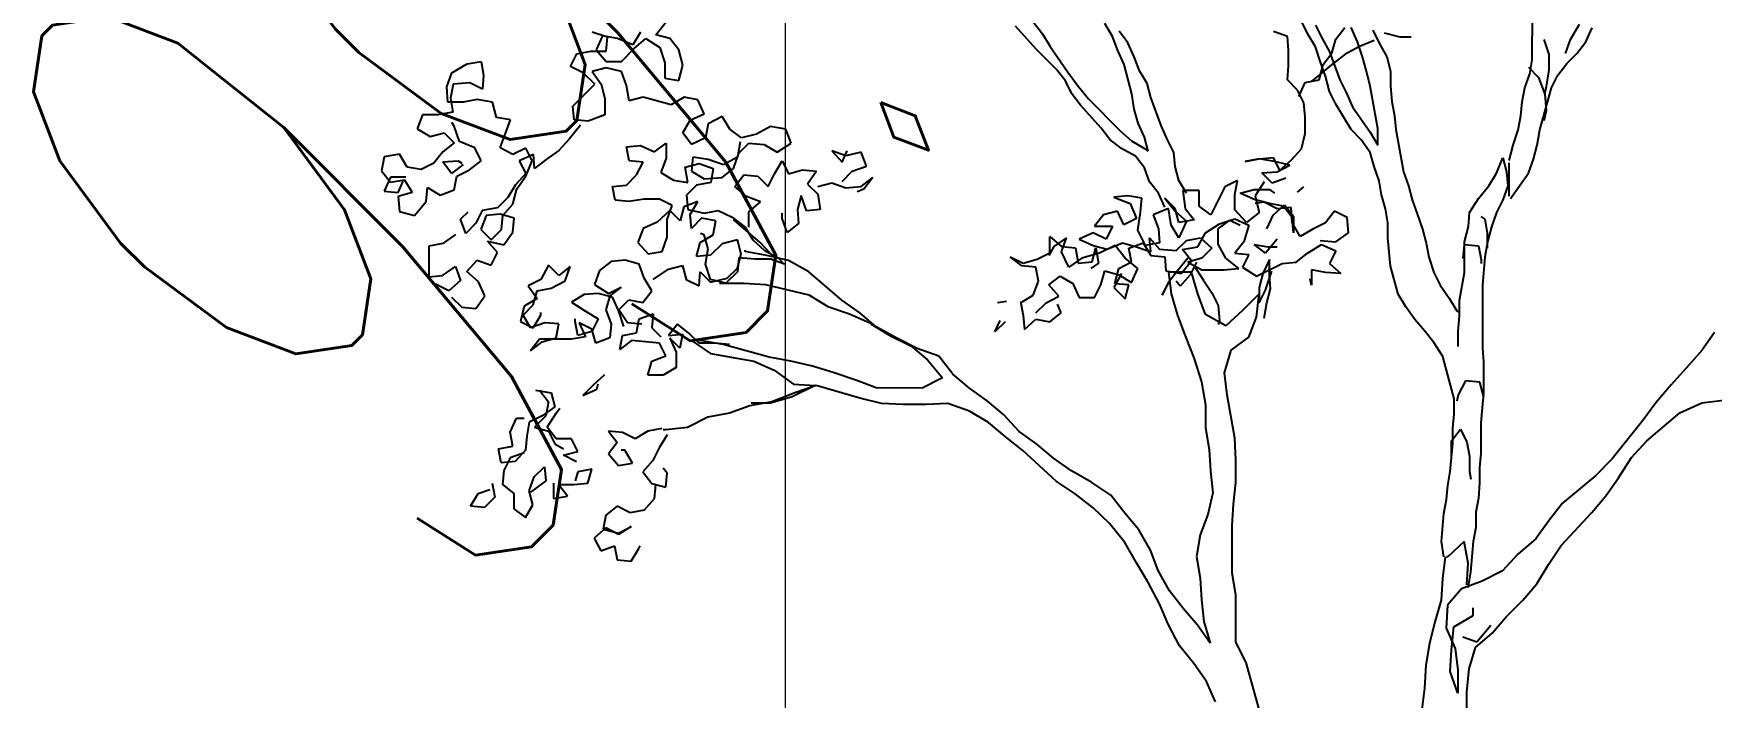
# Model space of a CAD drawing. Header units: millimetres. Extents: x 684983 to 685377, y 990360 to 990509.
# Drawn here: x 685035.164 to 685037.061, y 990437.084 to 990437.835 of the extents above; entities that cross this region are included whole.
import ezdxf

# ---------------------------------------------------------------- set-up
doc = ezdxf.new("R2010")
doc.units = ezdxf.units.MM
doc.layers.add('grid', color=8, linetype='Continuous', lineweight=9)
doc.layers.add('GRID LEVELS', color=7, linetype='Continuous', lineweight=13)
doc.layers.add('TEAK', color=7, linetype='Continuous')
doc.styles.get("Standard").update_dxf_attribs({"font": 'RomanS'})

# ---------------------------------------------------------------- blocks, each defined once
blk = doc.blocks.new('A$C25655A80')
at = {"color": 62}
for p, q in [((0.0608, 1.3563), (0.0609, 1.3919)), ((-0.5996, 1.3752), (-0.5919, 1.3848)), ((-0.3131, 1.3644), (-0.3285, 1.3817)), ((-0.315, 1.3846), (-0.3083, 1.3759)), ((-0.2554, 1.3739), (-0.2612, 1.3836)), ((-0.1083, 1.3757), (-0.1131, 1.3853)), ((-0.1026, 1.3824), (-0.0978, 1.3728)), ((-0.0872, 1.3719), (-0.0804, 1.3805)), ((-0.0708, 1.3699), (-0.0756, 1.3805)), ((-0.0593, 1.3786), (-0.0545, 1.3689)), ((0.0897, 1.3717), (0.0964, 1.3832)), ((0.1012, 1.3698), (0.106, 1.3803)), ((-0.6361, 1.3733), (-0.6476, 1.3772)), ((-0.6399, 1.3743), (-0.6447, 1.3637)), ((-0.6284, 1.3724), (-0.6399, 1.3743)), ((-0.6371, 1.3627), (-0.6361, 1.3733)), ((-0.6169, 1.3675), (-0.6284, 1.3724)), ((-0.6111, 1.3771), (-0.6169, 1.3675)), ((-0.6159, 1.3647), (-0.6072, 1.3723)), ((-0.6072, 1.3723), (-0.5967, 1.3656)), ((-0.589, 1.3723), (-0.5996, 1.3752)), ((-0.5967, 1.3656), (-0.5928, 1.3541)), ((-0.5823, 1.3637), (-0.589, 1.3723)), ((-0.3083, 1.3759), (-0.3025, 1.3663)), ((-0.3025, 1.3663), (-0.2891, 1.347)), ((-0.2516, 1.3634), (-0.2554, 1.3739)), ((-0.2439, 1.3691), (-0.2506, 1.3778)), ((-0.2391, 1.3585), (-0.2439, 1.3691)), ((-0.1237, 1.3738), (-0.1343, 1.3777)), ((-0.1228, 1.3632), (-0.1237, 1.3738)), ((-0.1026, 1.3661), (-0.1083, 1.3757)), ((-0.0987, 1.3546), (-0.1026, 1.3661)), ((-0.0978, 1.3728), (-0.092, 1.3622)), ((-0.0901, 1.3613), (-0.0872, 1.3719)), ((-0.0699, 1.3661), (-0.0805, 1.3603)), ((-0.067, 1.3584), (-0.0708, 1.3699)), ((-0.0583, 1.3709), (-0.0699, 1.3661)), ((-0.0545, 1.3689), (-0.0487, 1.3584)), ((-0.0507, 1.3766), (-0.0391, 1.3737)), ((-0.0391, 1.3737), (-0.0305, 1.3737)), ((0.0695, 1.3717), (0.0733, 1.3602)), ((0.0858, 1.3611), (0.0897, 1.3717)), ((0.0945, 1.3611), (0.1012, 1.3698)), ((-0.7534, 1.3465), (-0.7418, 1.3532)), ((-0.7418, 1.3532), (-0.7313, 1.3551)), ((-0.7313, 1.3551), (-0.7294, 1.3446)), ((-0.664, 1.3512), (-0.6592, 1.3608)), ((-0.6592, 1.3608), (-0.6486, 1.3628)), ((-0.6486, 1.3628), (-0.6371, 1.3627)), ((-0.6447, 1.3637), (-0.6371, 1.3551)), ((-0.6371, 1.3551), (-0.6255, 1.355)), ((-0.6255, 1.355), (-0.6159, 1.3647)), ((-0.5928, 1.3541), (-0.5929, 1.3425)), ((-0.5794, 1.3521), (-0.5823, 1.3637)), ((-0.2977, 1.349), (-0.3131, 1.3644)), ((-0.2468, 1.3528), (-0.2516, 1.3634)), ((-0.2352, 1.348), (-0.2391, 1.3585)), ((-0.1228, 1.3517), (-0.1228, 1.3632)), ((-0.0949, 1.344), (-0.0987, 1.3546)), ((-0.0968, 1.3526), (-0.0901, 1.3613)), ((-0.092, 1.3622), (-0.0843, 1.3411)), ((-0.0805, 1.3603), (-0.0901, 1.3526)), ((-0.0641, 1.3478), (-0.067, 1.3584)), ((-0.0487, 1.3584), (-0.0459, 1.3478)), ((0.0589, 1.3458), (0.0608, 1.3563)), ((0.0733, 1.3602), (0.0733, 1.3486)), ((0.0801, 1.3448), (0.0868, 1.3534)), ((0.0868, 1.3534), (0.0945, 1.3611)), ((-0.7572, 1.3359), (-0.7534, 1.3465)), ((-0.7294, 1.3446), (-0.7303, 1.334)), ((-0.6544, 1.3464), (-0.664, 1.3512)), ((-0.6457, 1.3378), (-0.6544, 1.3464)), ((-0.6371, 1.3503), (-0.6476, 1.3474)), ((-0.6476, 1.3474), (-0.6409, 1.3378)), ((-0.6255, 1.3474), (-0.6371, 1.3503)), ((-0.6217, 1.3368), (-0.6255, 1.3474)), ((-0.5929, 1.3425), (-0.5823, 1.3406)), ((-0.5823, 1.3406), (-0.5794, 1.3521)), ((-0.291, 1.3403), (-0.2977, 1.349)), ((-0.2862, 1.3307), (-0.291, 1.3403)), ((-0.2891, 1.347), (-0.2814, 1.3365)), ((-0.2439, 1.3422), (-0.2468, 1.3528)), ((-0.241, 1.3307), (-0.2439, 1.3422)), ((-0.2295, 1.3383), (-0.2352, 1.348)), ((-0.1237, 1.3411), (-0.1228, 1.3517)), ((-0.1161, 1.3334), (-0.1237, 1.3411)), ((-0.1103, 1.3392), (-0.0997, 1.3411)), ((-0.1007, 1.344), (-0.1055, 1.3402)), ((-0.0901, 1.3526), (-0.1007, 1.344)), ((-0.0997, 1.3411), (-0.0968, 1.3526)), ((-0.092, 1.3324), (-0.0949, 1.344)), ((-0.0843, 1.3411), (-0.0795, 1.3315)), ((-0.0613, 1.3363), (-0.0641, 1.3478)), ((-0.0459, 1.3478), (-0.0459, 1.3363)), ((0.0551, 1.3352), (0.0589, 1.3458)), ((0.058, 1.3506), (0.0656, 1.3429)), ((0.0656, 1.3429), (0.0704, 1.3304)), ((0.0733, 1.3486), (0.0714, 1.3361)), ((0.0752, 1.3352), (0.0801, 1.3448)), ((-0.7563, 1.3244), (-0.7572, 1.3359)), ((-0.7524, 1.3379), (-0.7544, 1.3273)), ((-0.7399, 1.3388), (-0.7524, 1.3379)), ((-0.7303, 1.334), (-0.7399, 1.3388)), ((-0.6621, 1.3214), (-0.6457, 1.3378)), ((-0.6409, 1.3378), (-0.6381, 1.3272)), ((-0.6198, 1.3252), (-0.6217, 1.3368)), ((-0.6092, 1.3281), (-0.6198, 1.3252)), ((-0.5881, 1.3223), (-0.6092, 1.3281)), ((-0.5784, 1.3281), (-0.5881, 1.3223)), ((-0.5679, 1.3262), (-0.5784, 1.3281)), ((-0.2795, 1.322), (-0.2862, 1.3307)), ((-0.2814, 1.3365), (-0.2737, 1.3268)), ((-0.2391, 1.3191), (-0.241, 1.3307)), ((-0.2266, 1.3278), (-0.2295, 1.3383)), ((-0.2189, 1.3066), (-0.2266, 1.3278)), ((-0.1113, 1.3238), (-0.1161, 1.3334)), ((-0.1151, 1.3286), (-0.1103, 1.3392)), ((-0.0872, 1.3228), (-0.092, 1.3324)), ((-0.0795, 1.3315), (-0.0747, 1.3209)), ((-0.0555, 1.3045), (-0.0613, 1.3363)), ((-0.0459, 1.3363), (-0.0449, 1.3247)), ((0.0531, 1.3246), (0.0551, 1.3352)), ((0.0666, 1.3035), (0.0752, 1.3352)), ((0.0714, 1.3361), (0.0704, 1.3313)), ((0.0704, 1.3304), (0.0714, 1.3179)), ((-0.7525, 1.3167), (-0.764, 1.3148)), ((-0.7448, 1.3244), (-0.7563, 1.3244)), ((-0.7544, 1.3273), (-0.7525, 1.3167)), ((-0.7342, 1.3263), (-0.7448, 1.3244)), ((-0.7226, 1.3244), (-0.7342, 1.3263)), ((-0.7198, 1.3128), (-0.7226, 1.3244)), ((-0.6611, 1.3109), (-0.6621, 1.3214)), ((-0.6381, 1.3272), (-0.6381, 1.3147)), ((-0.5737, 1.3108), (-0.5631, 1.3156)), ((-0.5631, 1.3156), (-0.5679, 1.3262)), ((-0.2641, 1.3047), (-0.2795, 1.322)), ((-0.2737, 1.3268), (-0.2497, 1.3028)), ((-0.2362, 1.3085), (-0.2391, 1.3191)), ((-0.1103, 1.3132), (-0.1113, 1.3238)), ((-0.0757, 1.3036), (-0.0872, 1.3228)), ((-0.0747, 1.3209), (-0.0613, 1.3017)), ((-0.0449, 1.3247), (-0.043, 1.3141)), ((0.0522, 1.3141), (0.0531, 1.3246)), ((0.0714, 1.3179), (0.0695, 1.3102)), ((-0.7755, 1.3148), (-0.7794, 1.3042)), ((-0.7794, 1.3042), (-0.7698, 1.2985)), ((-0.764, 1.3148), (-0.7755, 1.3148)), ((-0.7515, 1.3061), (-0.7534, 1.309)), ((-0.7477, 1.2946), (-0.7515, 1.3061)), ((-0.7092, 1.3109), (-0.7198, 1.3128)), ((-0.7169, 1.2898), (-0.7092, 1.3109)), ((-0.6563, 1.307), (-0.665, 1.2964)), ((-0.6506, 1.3099), (-0.6611, 1.3109)), ((-0.6381, 1.3147), (-0.6506, 1.3099)), ((-0.5794, 1.3012), (-0.5737, 1.3108)), ((-0.5602, 1.3079), (-0.5621, 1.2973)), ((-0.5496, 1.3136), (-0.5602, 1.3079)), ((-0.5439, 1.304), (-0.5496, 1.3136)), ((-0.5352, 1.2973), (-0.5439, 1.304)), ((-0.5131, 1.3059), (-0.5237, 1.3002)), ((-0.5016, 1.304), (-0.5131, 1.3059)), ((-0.4977, 1.2934), (-0.5016, 1.304)), ((-0.2574, 1.2961), (-0.2641, 1.3047)), ((-0.2497, 1.3028), (-0.2411, 1.2951)), ((-0.2314, 1.298), (-0.2362, 1.3085)), ((-0.2141, 1.296), (-0.2189, 1.3066)), ((-0.1103, 1.3007), (-0.1103, 1.3132)), ((-0.068, 1.2959), (-0.0757, 1.3036)), ((-0.0555, 1.292), (-0.0555, 1.3045)), ((-0.043, 1.3141), (-0.0421, 1.3036)), ((-0.0421, 1.3036), (-0.0363, 1.2718)), ((0.0464, 1.2919), (0.0502, 1.3035)), ((0.0502, 1.3035), (0.0522, 1.3141)), ((0.0646, 1.2919), (0.0666, 1.3035)), ((-0.7698, 1.2985), (-0.7592, 1.3013)), ((-0.7515, 1.2936), (-0.7602, 1.2869)), ((-0.7592, 1.3013), (-0.7515, 1.2936)), ((-0.7361, 1.2898), (-0.7477, 1.2946)), ((-0.7313, 1.2802), (-0.7361, 1.2898)), ((-0.7073, 1.2849), (-0.7169, 1.2898)), ((-0.6977, 1.2897), (-0.7073, 1.2849)), ((-0.6929, 1.2801), (-0.6977, 1.2897)), ((-0.665, 1.2964), (-0.6727, 1.2878)), ((-0.6217, 1.2906), (-0.6112, 1.2916)), ((-0.6198, 1.2801), (-0.6217, 1.2906)), ((-0.6112, 1.2916), (-0.6006, 1.2868)), ((-0.6006, 1.2868), (-0.5919, 1.2935)), ((-0.5919, 1.2935), (-0.5919, 1.282)), ((-0.5727, 1.2925), (-0.5794, 1.3012)), ((-0.5621, 1.2973), (-0.5727, 1.2925)), ((-0.5362, 1.2944), (-0.5381, 1.2829)), ((-0.5372, 1.2858), (-0.5295, 1.2934)), ((-0.5237, 1.3002), (-0.5352, 1.2973)), ((-0.5295, 1.2934), (-0.5179, 1.2925)), ((-0.5179, 1.2925), (-0.5083, 1.2867)), ((-0.5083, 1.2867), (-0.4977, 1.2934)), ((-0.2488, 1.2893), (-0.2574, 1.2961)), ((-0.2411, 1.2951), (-0.2315, 1.2893)), ((-0.2286, 1.2874), (-0.2314, 1.298)), ((-0.2093, 1.2864), (-0.2141, 1.296)), ((-0.1132, 1.2892), (-0.1103, 1.3007)), ((-0.0613, 1.2863), (-0.068, 1.2959)), ((-0.0613, 1.3017), (-0.0555, 1.292)), ((0.0435, 1.2804), (0.0464, 1.2919)), ((0.0617, 1.2814), (0.0646, 1.2919)), ((-0.8044, 1.2831), (-0.8063, 1.2725)), ((-0.7929, 1.285), (-0.8044, 1.2831)), ((-0.7871, 1.2754), (-0.7929, 1.285)), ((-0.7669, 1.2783), (-0.7765, 1.2735)), ((-0.7602, 1.2869), (-0.7669, 1.2783)), ((-0.7602, 1.2792), (-0.7486, 1.2802)), ((-0.7535, 1.2706), (-0.7602, 1.2792)), ((-0.7448, 1.2773), (-0.7535, 1.2706)), ((-0.7486, 1.2802), (-0.7458, 1.2783)), ((-0.74, 1.2734), (-0.7313, 1.2802)), ((-0.6919, 1.2849), (-0.7025, 1.2801)), ((-0.7025, 1.2801), (-0.6977, 1.2705)), ((-0.6977, 1.2686), (-0.6929, 1.2801)), ((-0.691, 1.2744), (-0.6919, 1.2849)), ((-0.6823, 1.2811), (-0.691, 1.2744)), ((-0.6727, 1.2878), (-0.6823, 1.2811)), ((-0.6093, 1.2791), (-0.6198, 1.2801)), ((-0.6141, 1.2695), (-0.6093, 1.2791)), ((-0.5919, 1.282), (-0.5958, 1.2714)), ((-0.5775, 1.2752), (-0.567, 1.2781)), ((-0.5718, 1.2829), (-0.5727, 1.2723)), ((-0.5602, 1.281), (-0.5718, 1.2829)), ((-0.567, 1.2781), (-0.5564, 1.2742)), ((-0.5487, 1.2771), (-0.5602, 1.281)), ((-0.5381, 1.2829), (-0.5487, 1.2771)), ((-0.541, 1.2742), (-0.5372, 1.2858)), ((-0.5102, 1.2703), (-0.5045, 1.28)), ((-0.5045, 1.28), (-0.4997, 1.2703)), ((-0.467, 1.2876), (-0.4593, 1.279)), ((-0.4564, 1.2838), (-0.467, 1.2876)), ((-0.4593, 1.279), (-0.4554, 1.2876)), ((-0.4449, 1.2866), (-0.4564, 1.2838)), ((-0.441, 1.2761), (-0.4449, 1.2866)), ((-0.2382, 1.2836), (-0.2488, 1.2893)), ((-0.2315, 1.2749), (-0.2382, 1.2836)), ((-0.2315, 1.2893), (-0.2286, 1.2874)), ((-0.2084, 1.2758), (-0.2093, 1.2864)), ((-0.1555, 1.2796), (-0.1449, 1.2815)), ((-0.1449, 1.2815), (-0.1555, 1.2796)), ((-0.1449, 1.2815), (-0.1344, 1.2825)), ((-0.1334, 1.2796), (-0.1449, 1.2815)), ((-0.1344, 1.2825), (-0.1296, 1.2729)), ((-0.1219, 1.2767), (-0.1334, 1.2796)), ((-0.1296, 1.2729), (-0.1209, 1.2806)), ((-0.1209, 1.2806), (-0.1132, 1.2892)), ((-0.0584, 1.2757), (-0.0613, 1.2863)), ((0.0434, 1.2535), (0.0435, 1.2785)), ((0.0579, 1.2708), (0.0617, 1.2814)), ((-0.8063, 1.2725), (-0.7996, 1.2639)), ((-0.7996, 1.2677), (-0.8044, 1.2572)), ((-0.7881, 1.2677), (-0.7996, 1.2677)), ((-0.7996, 1.2639), (-0.789, 1.2658)), ((-0.7938, 1.2562), (-0.79, 1.2648)), ((-0.789, 1.2658), (-0.7833, 1.2562)), ((-0.7765, 1.2735), (-0.7871, 1.2754)), ((-0.7515, 1.2581), (-0.7496, 1.2686)), ((-0.7496, 1.2686), (-0.74, 1.2734)), ((-0.6977, 1.2705), (-0.7054, 1.2619)), ((-0.7044, 1.259), (-0.6977, 1.2686)), ((-0.6218, 1.2618), (-0.6141, 1.2695)), ((-0.5958, 1.2714), (-0.5862, 1.2656)), ((-0.5862, 1.2656), (-0.5756, 1.2637)), ((-0.5756, 1.2637), (-0.5775, 1.2752)), ((-0.5727, 1.2723), (-0.5631, 1.2666)), ((-0.5631, 1.2666), (-0.5497, 1.2675)), ((-0.5564, 1.2742), (-0.5583, 1.2637)), ((-0.5497, 1.2675), (-0.541, 1.2742)), ((-0.5401, 1.2608), (-0.5333, 1.2694)), ((-0.5333, 1.2694), (-0.5227, 1.2684)), ((-0.5227, 1.2684), (-0.5151, 1.2607)), ((-0.5151, 1.2607), (-0.5102, 1.2703)), ((-0.4997, 1.2703), (-0.4891, 1.2732)), ((-0.4891, 1.2732), (-0.4785, 1.2722)), ((-0.4785, 1.2722), (-0.4853, 1.2626)), ((-0.4593, 1.2645), (-0.4516, 1.2722)), ((-0.4516, 1.2722), (-0.441, 1.2761)), ((-0.4449, 1.2607), (-0.4362, 1.2674)), ((-0.4362, 1.2674), (-0.443, 1.2587)), ((-0.2276, 1.2643), (-0.2315, 1.2749)), ((-0.2055, 1.2653), (-0.2084, 1.2758)), ((-0.1998, 1.2556), (-0.2055, 1.2653)), ((-0.1613, 1.2652), (-0.1709, 1.2604)), ((-0.1632, 1.2546), (-0.1613, 1.2652)), ((-0.143, 1.271), (-0.1315, 1.2719)), ((-0.1353, 1.2633), (-0.143, 1.271)), ((-0.1248, 1.2671), (-0.1353, 1.2633)), ((-0.1315, 1.2719), (-0.1219, 1.2767)), ((-0.0546, 1.2651), (-0.0584, 1.2757)), ((-0.0527, 1.2545), (-0.0546, 1.2651)), ((-0.0363, 1.2718), (-0.0325, 1.2613)), ((0.0444, 1.2516), (0.0579, 1.2708)), ((-0.8044, 1.2572), (-0.7938, 1.2562)), ((-0.7833, 1.2562), (-0.7938, 1.2533)), ((-0.7938, 1.2533), (-0.7929, 1.2418)), ((-0.7727, 1.2494), (-0.7717, 1.26)), ((-0.7717, 1.26), (-0.7621, 1.2542)), ((-0.7621, 1.2542), (-0.7515, 1.2581)), ((-0.7112, 1.2523), (-0.7189, 1.2446)), ((-0.7054, 1.2619), (-0.7112, 1.2523)), ((-0.7073, 1.2475), (-0.7044, 1.259)), ((-0.6323, 1.2608), (-0.6218, 1.2618)), ((-0.6304, 1.2503), (-0.6323, 1.2608)), ((-0.5689, 1.2617), (-0.5766, 1.2541)), ((-0.5766, 1.2541), (-0.5756, 1.2435)), ((-0.5583, 1.2637), (-0.5689, 1.2617)), ((-0.5314, 1.2531), (-0.5401, 1.2608)), ((-0.5208, 1.2492), (-0.5314, 1.2531)), ((-0.4901, 1.254), (-0.493, 1.2434)), ((-0.4862, 1.2424), (-0.4901, 1.254)), ((-0.4853, 1.2626), (-0.4776, 1.2549)), ((-0.4776, 1.2607), (-0.467, 1.2636)), ((-0.4776, 1.2549), (-0.4757, 1.2434)), ((-0.467, 1.2636), (-0.4564, 1.2597)), ((-0.4564, 1.2597), (-0.4449, 1.2607)), ((-0.443, 1.2587), (-0.4478, 1.2568)), ((-0.244, 1.2538), (-0.2546, 1.2528)), ((-0.2546, 1.2528), (-0.2421, 1.248)), ((-0.2334, 1.2518), (-0.244, 1.2538)), ((-0.2344, 1.2413), (-0.2334, 1.2518)), ((-0.2209, 1.2557), (-0.2276, 1.2643)), ((-0.2161, 1.2451), (-0.2209, 1.2557)), ((-0.2161, 1.2518), (-0.2084, 1.2422)), ((-0.2084, 1.2441), (-0.2161, 1.2518)), ((-0.2026, 1.2576), (-0.2007, 1.2441)), ((-0.1901, 1.2576), (-0.2026, 1.2576)), ((-0.1902, 1.246), (-0.1901, 1.2576)), ((-0.1709, 1.2604), (-0.1815, 1.2393)), ((-0.1632, 1.2431), (-0.1632, 1.2546)), ((-0.1594, 1.2556), (-0.1488, 1.2585)), ((-0.1488, 1.2508), (-0.1594, 1.2556)), ((-0.1488, 1.2585), (-0.1373, 1.2585)), ((-0.1411, 1.2642), (-0.1479, 1.2537)), ((-0.1479, 1.2537), (-0.145, 1.2412)), ((-0.1373, 1.2585), (-0.1334, 1.2556)), ((-0.1161, 1.2565), (-0.1113, 1.2604)), ((-0.0498, 1.244), (-0.0527, 1.2545)), ((-0.0325, 1.2613), (-0.0296, 1.2507)), ((-0.7929, 1.2418), (-0.7814, 1.2389)), ((-0.7814, 1.2389), (-0.7727, 1.2494)), ((-0.7468, 1.236), (-0.741, 1.2417)), ((-0.7304, 1.2427), (-0.7352, 1.2331)), ((-0.7189, 1.2446), (-0.7304, 1.2427)), ((-0.717, 1.2398), (-0.7275, 1.2388)), ((-0.7064, 1.2369), (-0.717, 1.2398)), ((-0.715, 1.2388), (-0.7073, 1.2475)), ((-0.6199, 1.2493), (-0.6304, 1.2503)), ((-0.6083, 1.2512), (-0.6199, 1.2493)), ((-0.5968, 1.2512), (-0.6083, 1.2512)), ((-0.5891, 1.2425), (-0.5987, 1.2339)), ((-0.5872, 1.2464), (-0.5968, 1.2512)), ((-0.591, 1.2358), (-0.5872, 1.2464)), ((-0.5814, 1.2348), (-0.5891, 1.2425)), ((-0.5785, 1.2454), (-0.5814, 1.2348)), ((-0.5679, 1.2493), (-0.5785, 1.2454)), ((-0.5756, 1.2435), (-0.5631, 1.2406)), ((-0.5737, 1.2396), (-0.5679, 1.2493)), ((-0.5728, 1.2291), (-0.5737, 1.2396)), ((-0.5631, 1.2406), (-0.5526, 1.2425)), ((-0.5526, 1.2425), (-0.542, 1.2377)), ((-0.5295, 1.2415), (-0.5208, 1.2492)), ((-0.5295, 1.23), (-0.5295, 1.2415)), ((-0.5045, 1.2367), (-0.5045, 1.2405)), ((-0.493, 1.2434), (-0.492, 1.2328)), ((-0.4757, 1.2434), (-0.4862, 1.2424)), ((-0.2623, 1.2394), (-0.269, 1.2307)), ((-0.2517, 1.2422), (-0.2623, 1.2394)), ((-0.2469, 1.2317), (-0.2517, 1.2422)), ((-0.2421, 1.248), (-0.2373, 1.2365)), ((-0.2363, 1.2278), (-0.2344, 1.2413)), ((-0.2132, 1.2441), (-0.2248, 1.2393)), ((-0.2248, 1.2393), (-0.2209, 1.2287)), ((-0.2113, 1.2316), (-0.2132, 1.2441)), ((-0.2056, 1.2335), (-0.2084, 1.2441)), ((-0.2084, 1.2422), (-0.1998, 1.2345)), ((-0.2007, 1.2441), (-0.194, 1.2355)), ((-0.1815, 1.2393), (-0.1902, 1.246)), ((-0.1546, 1.2335), (-0.1632, 1.2431)), ((-0.145, 1.2412), (-0.1546, 1.2335)), ((-0.1373, 1.2479), (-0.1488, 1.2508)), ((-0.1411, 1.2489), (-0.1479, 1.2479)), ((-0.1315, 1.244), (-0.1411, 1.2489)), ((-0.1392, 1.2287), (-0.1344, 1.2392)), ((-0.1267, 1.246), (-0.1373, 1.2479)), ((-0.1344, 1.2392), (-0.1258, 1.2469)), ((-0.1209, 1.245), (-0.1315, 1.244)), ((-0.12, 1.2373), (-0.1267, 1.246)), ((-0.1258, 1.2469), (-0.119, 1.2383)), ((-0.12, 1.2335), (-0.1209, 1.245)), ((-0.0883, 1.2421), (-0.095, 1.2334)), ((-0.0787, 1.2373), (-0.0883, 1.2421)), ((-0.0479, 1.2334), (-0.0498, 1.244)), ((-0.0296, 1.2507), (-0.0258, 1.2401)), ((-0.0258, 1.2401), (-0.0219, 1.2286)), ((-0.7429, 1.2254), (-0.7468, 1.236)), ((-0.7352, 1.2331), (-0.7429, 1.2254)), ((-0.7275, 1.2388), (-0.7314, 1.2283)), ((-0.7314, 1.2283), (-0.7237, 1.2206)), ((-0.7237, 1.2206), (-0.716, 1.2282)), ((-0.716, 1.2282), (-0.715, 1.2388)), ((-0.7074, 1.2263), (-0.7064, 1.2369)), ((-0.6093, 1.2291), (-0.6132, 1.2185)), ((-0.5987, 1.2339), (-0.6093, 1.2291)), ((-0.591, 1.2224), (-0.591, 1.2358)), ((-0.5651, 1.2368), (-0.5728, 1.2291)), ((-0.5545, 1.2348), (-0.5651, 1.2368)), ((-0.5564, 1.2242), (-0.5545, 1.2348)), ((-0.542, 1.2377), (-0.5324, 1.23)), ((-0.5334, 1.229), (-0.541, 1.2358)), ((-0.5209, 1.2184), (-0.5334, 1.229)), ((-0.5324, 1.23), (-0.5266, 1.2204)), ((-0.5007, 1.2261), (-0.5045, 1.2367)), ((-0.492, 1.2328), (-0.5007, 1.2261)), ((-0.269, 1.2307), (-0.2555, 1.2307)), ((-0.2555, 1.2307), (-0.2604, 1.2211)), ((-0.2373, 1.2365), (-0.2469, 1.2317)), ((-0.2306, 1.2163), (-0.2363, 1.2278)), ((-0.2209, 1.2287), (-0.22, 1.2182)), ((-0.2056, 1.222), (-0.2113, 1.2316)), ((-0.194, 1.2355), (-0.2056, 1.2335)), ((-0.1998, 1.2345), (-0.2056, 1.222)), ((-0.1854, 1.2258), (-0.1748, 1.2325)), ((-0.1758, 1.2287), (-0.1671, 1.2354)), ((-0.1758, 1.2172), (-0.1758, 1.2287)), ((-0.1748, 1.2325), (-0.1633, 1.2364)), ((-0.1671, 1.2354), (-0.1594, 1.2316)), ((-0.1633, 1.2364), (-0.1527, 1.2316)), ((-0.1527, 1.2316), (-0.1565, 1.2191)), ((-0.119, 1.2258), (-0.12, 1.2373)), ((-0.1142, 1.2229), (-0.12, 1.2335)), ((-0.119, 1.2383), (-0.119, 1.2258)), ((-0.1046, 1.2286), (-0.1142, 1.2229)), ((-0.095, 1.2334), (-0.1046, 1.2286)), ((-0.0777, 1.2257), (-0.0787, 1.2373)), ((-0.0479, 1.2219), (-0.0479, 1.2334)), ((-0.0219, 1.2286), (-0.0191, 1.218)), ((0.0252, 1.2362), (0.0223, 1.2381)), ((0.0271, 1.2256), (0.0252, 1.2362)), ((-0.7602, 1.2177), (-0.7708, 1.2158)), ((-0.7708, 1.2158), (-0.7708, 1.1927)), ((-0.7506, 1.2244), (-0.7602, 1.2177)), ((-0.7266, 1.2196), (-0.7141, 1.2167)), ((-0.7189, 1.2109), (-0.7266, 1.2196)), ((-0.7141, 1.2167), (-0.7074, 1.2263)), ((-0.6132, 1.2185), (-0.6055, 1.2099)), ((-0.5949, 1.2118), (-0.591, 1.2224)), ((-0.5689, 1.2079), (-0.5661, 1.2185)), ((-0.5661, 1.2185), (-0.5564, 1.2242)), ((-0.5632, 1.2243), (-0.566, 1.2252)), ((-0.5603, 1.2137), (-0.5632, 1.2243)), ((-0.5497, 1.2175), (-0.5584, 1.2089)), ((-0.5382, 1.2204), (-0.5497, 1.2175)), ((-0.5353, 1.2098), (-0.5382, 1.2204)), ((-0.5266, 1.2204), (-0.518, 1.2127)), ((-0.5093, 1.2059), (-0.5209, 1.2184)), ((-0.2998, 1.2154), (-0.3036, 1.2086)), ((-0.3027, 1.2231), (-0.294, 1.2154)), ((-0.3027, 1.2106), (-0.3027, 1.2231)), ((-0.2902, 1.2221), (-0.2998, 1.2154)), ((-0.294, 1.2115), (-0.2902, 1.2221)), ((-0.294, 1.2154), (-0.2834, 1.2144)), ((-0.2834, 1.2144), (-0.2815, 1.2028)), ((-0.27, 1.2259), (-0.2805, 1.2211)), ((-0.2805, 1.2211), (-0.27, 1.2163)), ((-0.2709, 1.2038), (-0.2681, 1.2144)), ((-0.2604, 1.2211), (-0.27, 1.2259)), ((-0.27, 1.2163), (-0.2594, 1.2134)), ((-0.2681, 1.2144), (-0.2661, 1.2028)), ((-0.2536, 1.2163), (-0.2652, 1.2105)), ((-0.2594, 1.2134), (-0.2479, 1.2182)), ((-0.246, 1.2067), (-0.2536, 1.2163)), ((-0.2479, 1.2182), (-0.2373, 1.2153)), ((-0.2431, 1.2143), (-0.2325, 1.2182)), ((-0.2411, 1.2038), (-0.2431, 1.2143)), ((-0.2373, 1.2153), (-0.2267, 1.2114)), ((-0.2325, 1.2182), (-0.2267, 1.2086)), ((-0.22, 1.2182), (-0.2306, 1.2163)), ((-0.2277, 1.222), (-0.22, 1.2134)), ((-0.2267, 1.2114), (-0.2277, 1.222)), ((-0.2075, 1.2124), (-0.1998, 1.2201)), ((-0.2027, 1.2133), (-0.1911, 1.2153)), ((-0.1998, 1.2201), (-0.1892, 1.222)), ((-0.1911, 1.2153), (-0.1854, 1.2258)), ((-0.1892, 1.222), (-0.1806, 1.2143)), ((-0.1806, 1.2143), (-0.1883, 1.2066)), ((-0.17, 1.2066), (-0.1758, 1.2172)), ((-0.1565, 1.2191), (-0.1633, 1.2104)), ((-0.1488, 1.2171), (-0.1383, 1.2152)), ((-0.1402, 1.2104), (-0.1488, 1.2171)), ((-0.1315, 1.221), (-0.1402, 1.2104)), ((-0.1383, 1.2152), (-0.1315, 1.2152)), ((-0.1085, 1.2104), (-0.0979, 1.2171)), ((-0.0989, 1.22), (-0.0873, 1.219)), ((-0.0979, 1.2171), (-0.0873, 1.2123)), ((-0.0873, 1.219), (-0.0777, 1.2257)), ((-0.046, 1.2007), (-0.0479, 1.2219)), ((-0.0191, 1.218), (-0.0172, 1.2074)), ((0.0088, 1.2064), (0.0098, 1.217)), ((0.0098, 1.217), (0.0203, 1.216)), ((0.0203, 1.216), (0.0223, 1.2055)), ((0.0271, 1.2141), (0.0271, 1.2256)), ((-0.742, 1.1965), (-0.7343, 1.2052)), ((-0.7343, 1.2052), (-0.7237, 1.2013)), ((-0.7237, 1.2013), (-0.7189, 1.2109)), ((-0.6805, 1.2013), (-0.6862, 1.1907)), ((-0.6728, 1.1936), (-0.6805, 1.2013)), ((-0.6334, 1.2041), (-0.642, 1.1974)), ((-0.6228, 1.2051), (-0.6334, 1.2041)), ((-0.6122, 1.2022), (-0.6228, 1.2051)), ((-0.6084, 1.1916), (-0.6122, 1.2022)), ((-0.6055, 1.2099), (-0.5949, 1.2118)), ((-0.5901, 1.1983), (-0.5795, 1.2012)), ((-0.5795, 1.2012), (-0.5767, 1.1906)), ((-0.5584, 1.2089), (-0.5689, 1.2079)), ((-0.5622, 1.2021), (-0.5603, 1.2137)), ((-0.5584, 1.1906), (-0.5622, 1.2021)), ((-0.5382, 1.1992), (-0.5353, 1.2098)), ((-0.5372, 1.2069), (-0.5382, 1.1964)), ((-0.5247, 1.206), (-0.5372, 1.2069)), ((-0.5132, 1.2059), (-0.5247, 1.206)), ((-0.518, 1.2127), (-0.5074, 1.2069)), ((-0.5026, 1.2021), (-0.5132, 1.2059)), ((-0.5074, 1.2069), (-0.5036, 1.203)), ((-0.3325, 1.2077), (-0.3229, 1.2029)), ((-0.3238, 1.201), (-0.3325, 1.2077)), ((-0.3229, 1.2029), (-0.3123, 1.2058)), ((-0.3123, 1.2058), (-0.3027, 1.2106)), ((-0.2883, 1.2), (-0.294, 1.2115)), ((-0.2786, 1.2067), (-0.2883, 1.2)), ((-0.2815, 1.2028), (-0.2709, 1.2038)), ((-0.2652, 1.2105), (-0.2786, 1.2067)), ((-0.2661, 1.2028), (-0.2719, 1.199)), ((-0.2508, 1.199), (-0.2411, 1.2038)), ((-0.2363, 1.199), (-0.246, 1.2067)), ((-0.2267, 1.2086), (-0.2161, 1.2076)), ((-0.22, 1.2134), (-0.2075, 1.2124)), ((-0.2161, 1.2076), (-0.2152, 1.197)), ((-0.1988, 1.2066), (-0.2065, 1.197)), ((-0.2037, 1.1951), (-0.196, 1.2047)), ((-0.196, 1.2047), (-0.2027, 1.2133)), ((-0.1883, 1.2066), (-0.1988, 1.2037)), ((-0.1988, 1.2037), (-0.1883, 1.198)), ((-0.1921, 1.2037), (-0.1969, 1.1941)), ((-0.1604, 1.1989), (-0.17, 1.2066)), ((-0.1633, 1.2104), (-0.1527, 1.2095)), ((-0.1527, 1.2095), (-0.1575, 1.1998)), ((-0.1469, 1.1931), (-0.1277, 1.2027)), ((-0.1373, 1.2056), (-0.1421, 1.195)), ((-0.1373, 1.1941), (-0.1373, 1.2056)), ((-0.1277, 1.2027), (-0.1171, 1.2037)), ((-0.1171, 1.2037), (-0.1085, 1.2104)), ((-0.0873, 1.2123), (-0.0921, 1.2027)), ((-0.0921, 1.2027), (-0.0835, 1.195)), ((-0.0172, 1.2074), (-0.0133, 1.1959)), ((0.0223, 1.2055), (0.0222, 1.2026)), ((-0.7708, 1.1927), (-0.7603, 1.1937)), ((-0.7603, 1.1937), (-0.7506, 1.2004)), ((-0.7468, 1.1898), (-0.7555, 1.1821)), ((-0.7506, 1.2004), (-0.7468, 1.1898)), ((-0.7333, 1.1888), (-0.742, 1.1965)), ((-0.7285, 1.1783), (-0.7333, 1.1888)), ((-0.6862, 1.1907), (-0.6959, 1.1859)), ((-0.6786, 1.184), (-0.668, 1.1897)), ((-0.6641, 1.2003), (-0.6728, 1.1936)), ((-0.668, 1.1897), (-0.6641, 1.2003)), ((-0.642, 1.1974), (-0.6459, 1.1868)), ((-0.6026, 1.182), (-0.6084, 1.1916)), ((-0.6016, 1.1906), (-0.5901, 1.1983)), ((-0.5767, 1.1906), (-0.567, 1.1858)), ((-0.567, 1.1858), (-0.5661, 1.1964)), ((-0.5661, 1.1964), (-0.5584, 1.1887)), ((-0.5584, 1.1887), (-0.5459, 1.1916)), ((-0.5469, 1.1877), (-0.5584, 1.1906)), ((-0.5382, 1.1964), (-0.5469, 1.1877)), ((-0.5459, 1.1916), (-0.5382, 1.1992)), ((-0.3132, 1.2), (-0.3238, 1.201)), ((-0.3152, 1.1788), (-0.3113, 1.1894)), ((-0.3113, 1.1894), (-0.3132, 1.2)), ((-0.3036, 1.1865), (-0.295, 1.1932)), ((-0.295, 1.1932), (-0.2854, 1.1875)), ((-0.2642, 1.1865), (-0.2613, 1.1971)), ((-0.2613, 1.1971), (-0.2508, 1.1942)), ((-0.2488, 1.1951), (-0.2546, 1.1846)), ((-0.2537, 1.1874), (-0.2508, 1.199)), ((-0.2508, 1.1942), (-0.2412, 1.1884)), ((-0.2412, 1.1884), (-0.2363, 1.199)), ((-0.2152, 1.197), (-0.2037, 1.1951)), ((-0.2065, 1.197), (-0.2133, 1.1884)), ((-0.2046, 1.1855), (-0.2075, 1.1893)), ((-0.1969, 1.1941), (-0.2046, 1.1855)), ((-0.194, 1.2008), (-0.1873, 1.1903)), ((-0.1883, 1.198), (-0.1719, 1.1979)), ((-0.1873, 1.1903), (-0.1806, 1.1806)), ((-0.1719, 1.1979), (-0.1604, 1.1989)), ((-0.1575, 1.1998), (-0.1469, 1.1931)), ((-0.1421, 1.195), (-0.145, 1.1845)), ((-0.1402, 1.1825), (-0.1354, 1.1969)), ((-0.1364, 1.1835), (-0.1373, 1.1941)), ((-0.1056, 1.1863), (-0.1066, 1.1912)), ((-0.095, 1.1959), (-0.1056, 1.1979)), ((-0.1056, 1.1979), (-0.1056, 1.1863)), ((-0.0835, 1.195), (-0.095, 1.1959)), ((-0.0403, 1.1796), (-0.046, 1.2007)), ((-0.0133, 1.1959), (-0.0085, 1.1863)), ((-0.7651, 1.1869), (-0.767, 1.1869)), ((-0.7555, 1.1821), (-0.7651, 1.1869)), ((-0.7535, 1.1773), (-0.7459, 1.1696)), ((-0.7353, 1.1687), (-0.7285, 1.1783)), ((-0.6891, 1.1763), (-0.6988, 1.1705)), ((-0.6959, 1.1859), (-0.6891, 1.1763)), ((-0.692, 1.1715), (-0.6891, 1.1821)), ((-0.6891, 1.1821), (-0.6786, 1.184)), ((-0.6536, 1.1792), (-0.6632, 1.1734)), ((-0.643, 1.1801), (-0.6536, 1.1792)), ((-0.6459, 1.1868), (-0.6353, 1.1801)), ((-0.6324, 1.1772), (-0.643, 1.1801)), ((-0.6343, 1.1782), (-0.6372, 1.1676)), ((-0.6353, 1.1801), (-0.6257, 1.1849)), ((-0.6257, 1.1849), (-0.6343, 1.1782)), ((-0.6276, 1.1666), (-0.6324, 1.1772)), ((-0.6094, 1.1733), (-0.6026, 1.182)), ((-0.5517, 1.1877), (-0.5334, 1.1877)), ((-0.5334, 1.1877), (-0.5171, 1.1867)), ((-0.5171, 1.1867), (-0.4844, 1.179)), ((-0.4844, 1.179), (-0.47, 1.1703)), ((-0.3248, 1.1731), (-0.3152, 1.1788)), ((-0.3056, 1.1731), (-0.296, 1.1779)), ((-0.296, 1.1779), (-0.3036, 1.1865)), ((-0.2854, 1.1875), (-0.2806, 1.1769)), ((-0.2806, 1.1769), (-0.269, 1.1769)), ((-0.269, 1.1769), (-0.2642, 1.1865)), ((-0.2546, 1.1846), (-0.246, 1.1759)), ((-0.2431, 1.1865), (-0.2537, 1.1874)), ((-0.246, 1.1759), (-0.2431, 1.1865)), ((-0.2181, 1.1788), (-0.2133, 1.1884)), ((-0.2133, 1.1884), (-0.2181, 1.1788)), ((-0.1806, 1.1806), (-0.1758, 1.171)), ((-0.145, 1.1845), (-0.145, 1.1729)), ((-0.145, 1.1729), (-0.1402, 1.1825)), ((-0.1393, 1.1729), (-0.1364, 1.1835)), ((-0.0345, 1.1699), (-0.0403, 1.1796)), ((-0.0085, 1.1863), (-0.0018, 1.1766)), ((-0.0018, 1.1766), (0.004, 1.167)), ((-0.7459, 1.1696), (-0.7353, 1.1687)), ((-0.6988, 1.1705), (-0.7017, 1.159)), ((-0.6997, 1.1638), (-0.692, 1.1715)), ((-0.694, 1.1542), (-0.6997, 1.1638)), ((-0.692, 1.1542), (-0.6863, 1.1638)), ((-0.6863, 1.1638), (-0.6863, 1.1657)), ((-0.6632, 1.1734), (-0.6526, 1.1667)), ((-0.6526, 1.1667), (-0.643, 1.1609)), ((-0.6372, 1.1676), (-0.6334, 1.157)), ((-0.6276, 1.1676), (-0.6199, 1.1753)), ((-0.6209, 1.158), (-0.6276, 1.1676)), ((-0.6238, 1.1551), (-0.6276, 1.1666)), ((-0.6199, 1.1753), (-0.6094, 1.1733)), ((-0.6122, 1.1609), (-0.6017, 1.1647)), ((-0.6017, 1.1647), (-0.6026, 1.1541)), ((-0.47, 1.1703), (-0.4536, 1.1646)), ((-0.4536, 1.1646), (-0.4383, 1.1578)), ((-0.3354, 1.1741), (-0.3421, 1.1731)), ((-0.3248, 1.174), (-0.3229, 1.1635)), ((-0.3229, 1.1635), (-0.3219, 1.1529)), ((-0.3133, 1.1654), (-0.3056, 1.1731)), ((-0.3027, 1.1586), (-0.2941, 1.1654)), ((-0.2941, 1.1654), (-0.2969, 1.1721)), ((-0.1758, 1.171), (-0.1749, 1.1595)), ((-0.1412, 1.1614), (-0.1393, 1.1729)), ((-0.0278, 1.1603), (-0.0345, 1.1699)), ((0.004, 1.167), (0.0049, 1.1661)), ((-0.7017, 1.159), (-0.692, 1.1542)), ((-0.6834, 1.158), (-0.694, 1.1542)), ((-0.6728, 1.1571), (-0.6834, 1.158)), ((-0.6747, 1.1465), (-0.6728, 1.1571)), ((-0.6603, 1.159), (-0.6603, 1.1609)), ((-0.6584, 1.1484), (-0.6603, 1.159)), ((-0.6478, 1.1513), (-0.6584, 1.1484)), ((-0.6574, 1.158), (-0.6526, 1.1474)), ((-0.6478, 1.1532), (-0.6574, 1.158)), ((-0.643, 1.1609), (-0.6478, 1.1513)), ((-0.6449, 1.1426), (-0.6478, 1.1532)), ((-0.6334, 1.157), (-0.6344, 1.1465)), ((-0.6103, 1.157), (-0.6209, 1.158)), ((-0.6142, 1.1503), (-0.6122, 1.1609)), ((-0.6026, 1.1541), (-0.5959, 1.1474)), ((-0.5834, 1.157), (-0.5901, 1.1483)), ((-0.5748, 1.1502), (-0.5834, 1.157)), ((-0.4383, 1.1578), (-0.4373, 1.1568)), ((-0.4373, 1.1568), (-0.4229, 1.1482)), ((-0.3441, 1.151), (-0.3402, 1.1596)), ((-0.3364, 1.1587), (-0.3441, 1.151)), ((-0.3219, 1.1529), (-0.3133, 1.1606)), ((-0.3133, 1.1606), (-0.3027, 1.1586)), ((-0.1749, 1.1595), (-0.1758, 1.1566)), ((-0.0201, 1.1517), (-0.0278, 1.1603)), ((-0.0134, 1.143), (-0.0201, 1.1517)), ((-0.6872, 1.1455), (-0.694, 1.1369)), ((-0.694, 1.1369), (-0.6853, 1.1436)), ((-0.6632, 1.1455), (-0.6872, 1.1455)), ((-0.6853, 1.1436), (-0.6747, 1.1465)), ((-0.6526, 1.1474), (-0.6632, 1.1455)), ((-0.6344, 1.1465), (-0.6449, 1.1426)), ((-0.6267, 1.1378), (-0.6248, 1.1484)), ((-0.618, 1.1445), (-0.6267, 1.1378)), ((-0.6248, 1.1484), (-0.6142, 1.1503)), ((-0.5969, 1.1426), (-0.618, 1.1445)), ((-0.5921, 1.133), (-0.5969, 1.1426)), ((-0.5901, 1.1483), (-0.5796, 1.1493)), ((-0.5892, 1.1464), (-0.5844, 1.1358)), ((-0.5815, 1.1387), (-0.5892, 1.1464)), ((-0.5796, 1.1493), (-0.5815, 1.1387)), ((-0.5671, 1.1425), (-0.5748, 1.1502)), ((-0.5661, 1.1445), (-0.5728, 1.1445)), ((-0.5728, 1.1445), (-0.5584, 1.1348)), ((-0.5555, 1.1425), (-0.5671, 1.1425)), ((-0.5488, 1.1416), (-0.5661, 1.1445)), ((-0.544, 1.1416), (-0.5555, 1.1425)), ((-0.5142, 1.1319), (-0.5488, 1.1416)), ((-0.4229, 1.1482), (-0.4075, 1.1405)), ((-0.4075, 1.1405), (-0.395, 1.1299)), ((-0.0067, 1.1324), (-0.0134, 1.143)), ((-0.6056, 1.1185), (-0.6027, 1.1291)), ((-0.6027, 1.1291), (-0.5921, 1.133)), ((-0.5844, 1.1358), (-0.5844, 1.1243)), ((-0.5584, 1.1348), (-0.5258, 1.129)), ((-0.5258, 1.129), (-0.5104, 1.1223)), ((-0.4979, 1.129), (-0.5142, 1.1319)), ((-0.4815, 1.1252), (-0.4979, 1.129)), ((-0.395, 1.1299), (-0.3835, 1.1164)), ((0.002, 1.1007), (-0.0067, 1.1324)), ((-0.6382, 1.1186), (-0.6469, 1.1109)), ((-0.594, 1.1185), (-0.6056, 1.1185)), ((-0.5844, 1.1243), (-0.594, 1.1185)), ((-0.5104, 1.1223), (-0.496, 1.1117)), ((-0.4652, 1.1203), (-0.4815, 1.1252)), ((-0.4489, 1.1146), (-0.4652, 1.1203)), ((-0.4335, 1.1088), (-0.4489, 1.1146)), ((-0.3835, 1.1164), (-0.3989, 1.1087)), ((0.0106, 1.1141), (0.0049, 1.1036)), ((0.0212, 1.1132), (0.0106, 1.1141)), ((0.0241, 1.1026), (0.0212, 1.1132)), ((-0.6902, 1.1071), (-0.6786, 1.1052)), ((-0.6873, 1.1071), (-0.6806, 1.0984)), ((-0.6786, 1.1052), (-0.6758, 1.0946)), ((-0.6469, 1.1109), (-0.6546, 1.1032)), ((-0.6546, 1.1032), (-0.644, 1.108)), ((-0.644, 1.108), (-0.6431, 1.1119)), ((-0.4969, 1.1021), (-0.5133, 1.0973)), ((-0.4796, 1.1107), (-0.4969, 1.1021)), ((-0.496, 1.1117), (-0.4796, 1.1107)), ((-0.3989, 1.1087), (-0.4335, 1.1088)), ((0.002, 1.0892), (0.002, 1.1007)), ((0.0049, 1.1036), (0.0039, 1.0988)), ((-0.6854, 1.0879), (-0.695, 1.0831)), ((-0.6825, 1.0879), (-0.6911, 1.0792)), ((-0.6758, 1.0946), (-0.6854, 1.0879)), ((-0.6806, 1.0984), (-0.6825, 1.0879)), ((-0.6815, 1.0792), (-0.6748, 1.0898)), ((-0.6748, 1.0898), (-0.6719, 1.0936)), ((-0.5133, 1.0973), (-0.5277, 1.0973)), ((0.001, 1.0786), (0.002, 1.0892)), ((-0.7094, 1.0754), (-0.7046, 1.086)), ((-0.7075, 1.0648), (-0.7094, 1.0754)), ((-0.7046, 1.086), (-0.6988, 1.0859)), ((-0.695, 1.0831), (-0.6969, 1.0725)), ((-0.6911, 1.0792), (-0.6806, 1.0763)), ((-0.6748, 1.0705), (-0.6815, 1.0792)), ((-0.6806, 1.0763), (-0.6758, 1.0667)), ((-0.6354, 1.0763), (-0.6287, 1.0676)), ((-0.6248, 1.0753), (-0.6354, 1.0763)), ((-0.6152, 1.0705), (-0.6248, 1.0753)), ((-0.6056, 1.0763), (-0.6152, 1.0705)), ((-0.595, 1.0782), (-0.6056, 1.0763)), ((0, 1.069), (0.0068, 1.0776)), ((0.001, 1.067), (0.001, 1.0786)), ((0.0068, 1.0776), (0.0116, 1.068)), ((-0.7181, 1.0629), (-0.7075, 1.0648)), ((-0.7162, 1.0523), (-0.7181, 1.0629)), ((-0.6969, 1.0725), (-0.6979, 1.0619)), ((-0.6758, 1.0667), (-0.6691, 1.0629)), ((-0.6633, 1.0705), (-0.6748, 1.0705)), ((-0.6585, 1.0609), (-0.6633, 1.0705)), ((-0.6287, 1.0676), (-0.6354, 1.059)), ((-0.597, 1.0637), (-0.6018, 1.0541)), ((-0.5912, 1.0734), (-0.597, 1.0637)), ((-0.001, 1.0459), (0.001, 1.067)), ((0, 1.0574), (0, 1.069)), ((0.0116, 1.068), (0.0135, 1.0574)), ((-0.7056, 1.0533), (-0.7162, 1.0523)), ((-0.7094, 1.0562), (-0.7143, 1.0466)), ((-0.6989, 1.06), (-0.7094, 1.0562)), ((-0.6979, 1.0619), (-0.7056, 1.0533)), ((-0.6691, 1.058), (-0.6585, 1.0609)), ((-0.6595, 1.0532), (-0.6691, 1.058)), ((-0.6354, 1.059), (-0.6277, 1.0503)), ((-0.6277, 1.0503), (-0.6172, 1.0522)), ((-0.6229, 1.0618), (-0.6258, 1.0619)), ((-0.6172, 1.0522), (-0.6229, 1.0618)), ((-0.6018, 1.0541), (-0.6095, 1.0455)), ((0.0135, 1.0574), (0.0135, 1.0459)), ((-0.7229, 1.0369), (-0.721, 1.0264)), ((-0.7143, 1.0466), (-0.7152, 1.036)), ((-0.695, 1.0312), (-0.6912, 1.0417)), ((-0.6912, 1.0417), (-0.6835, 1.0494)), ((-0.6825, 1.0388), (-0.6912, 1.0321)), ((-0.6835, 1.0494), (-0.6825, 1.0388)), ((-0.6768, 1.0369), (-0.6768, 1.0254)), ((-0.6614, 1.0359), (-0.6508, 1.0369)), ((-0.6585, 1.0455), (-0.6604, 1.0388)), ((-0.6479, 1.0475), (-0.6585, 1.0455)), ((-0.6508, 1.0369), (-0.6479, 1.0475)), ((-0.6095, 1.0455), (-0.6027, 1.0368)), ((-0.6027, 1.0368), (-0.5922, 1.0339)), ((-0.5912, 1.0445), (-0.5941, 1.0484)), ((-0.5922, 1.0339), (-0.5912, 1.0445)), ((-0.0029, 1.0353), (-0.001, 1.0459)), ((0.0135, 1.0459), (0.0144, 1.0401)), ((-0.7393, 1.0197), (-0.7335, 1.0293)), ((-0.7335, 1.0293), (-0.7248, 1.0321)), ((-0.721, 1.0264), (-0.7287, 1.0187)), ((-0.7152, 1.036), (-0.7066, 1.0292)), ((-0.7066, 1.0292), (-0.7066, 1.0177)), ((-0.6922, 1.0206), (-0.695, 1.0312)), ((-0.6912, 1.0321), (-0.6941, 1.0302)), ((-0.6768, 1.0254), (-0.6662, 1.0273)), ((-0.6729, 1.0359), (-0.6614, 1.0359)), ((-0.6662, 1.0273), (-0.6729, 1.0359)), ((-0.6008, 1.0253), (-0.6085, 1.0167)), ((-0.5999, 1.0359), (-0.6008, 1.0253)), ((-0.0058, 1.0142), (-0.0039, 1.0248)), ((-0.0039, 1.0248), (-0.0029, 1.0353)), ((-0.7287, 1.0187), (-0.7393, 1.0197)), ((-0.7066, 1.0177), (-0.6979, 1.011)), ((-0.6979, 1.011), (-0.6922, 1.0206)), ((-0.6374, 1.0128), (-0.6393, 1.0023)), ((-0.6287, 1.0196), (-0.6374, 1.0128)), ((-0.6191, 1.0147), (-0.6287, 1.0196)), ((-0.6085, 1.0167), (-0.6191, 1.0147)), ((-0.0077, 0.993), (-0.0058, 1.0142)), ((-0.6374, 1.0032), (-0.646, 0.9955)), ((-0.6393, 1.0023), (-0.6278, 0.9994)), ((-0.6278, 0.9984), (-0.6374, 1.0032)), ((-0.6182, 1.0042), (-0.6278, 0.9984)), ((-0.6278, 0.9994), (-0.6182, 1.0042)), ((-0.646, 0.9955), (-0.6412, 0.9859)), ((-0.6412, 0.9859), (-0.6307, 0.9898)), ((-0.6307, 0.9898), (-0.6288, 0.9792)), ((-0.6182, 0.9782), (-0.6124, 0.9878)), ((-0.6124, 0.9878), (-0.6114, 0.9897)), ((-0.0058, 0.9815), (-0.0077, 0.993)), ((-0.6288, 0.9792), (-0.6182, 0.9782))]:
    blk.add_line(p, q, dxfattribs=at)
for p, q in [((0.0338, 1.2708), (0.0387, 1.2823)), ((0.0387, 1.2823), (0.0415, 1.2718)), ((0.0281, 1.2612), (0.0338, 1.2708)), ((0.0415, 1.2718), (0.0425, 1.2612)), ((0.0204, 1.2516), (0.0281, 1.2612)), ((0.0425, 1.2612), (0.0386, 1.2506)), ((0.0127, 1.2305), (0.0136, 1.241)), ((0.0136, 1.241), (0.0204, 1.2516)), ((0.0338, 1.241), (0.03, 1.2304)), ((0.0386, 1.2506), (0.0338, 1.241)), ((0.0098, 1.2189), (0.0127, 1.2305)), ((0.03, 1.2304), (0.0271, 1.2189)), ((0.0097, 1.1959), (0.0098, 1.2189)), ((0.0271, 1.2189), (0.0251, 1.2074)), ((-0.5324, 1.2117), (-0.5324, 1.2127)), ((-0.5161, 1.2088), (-0.5324, 1.2117)), ((-0.4997, 1.205), (-0.5161, 1.2088)), ((-0.4844, 1.1963), (-0.4997, 1.205)), ((0.0251, 1.2074), (0.0232, 1.1862)), ((-0.4594, 1.1751), (-0.4844, 1.1963)), ((-0.2133, 1.1961), (-0.2114, 1.1797)), ((-0.196, 1.196), (-0.2133, 1.1961)), ((-0.1912, 1.1797), (-0.196, 1.196)), ((0.0059, 1.1747), (0.0097, 1.1959)), ((-0.2114, 1.1797), (-0.2066, 1.1634)), ((-0.1854, 1.1643), (-0.1912, 1.1797)), ((-0.145, 1.1797), (-0.1575, 1.1672)), ((-0.147, 1.1623), (-0.145, 1.1797)), ((0.0232, 1.1862), (0.0232, 1.1391)), ((-0.4459, 1.1655), (-0.4594, 1.1751)), ((-0.4335, 1.1549), (-0.4459, 1.1655)), ((-0.2066, 1.1634), (-0.2008, 1.148)), ((-0.1701, 1.1556), (-0.1854, 1.1643)), ((-0.1575, 1.1672), (-0.1701, 1.1556)), ((0.0059, 1.1632), (0.0059, 1.1747)), ((-0.4181, 1.1463), (-0.4335, 1.1549)), ((-0.1528, 1.147), (-0.147, 1.1623)), ((0.0049, 1.1516), (0.0059, 1.1632)), ((0.0049, 1.1401), (0.0049, 1.1516)), ((-0.4027, 1.1386), (-0.4181, 1.1463)), ((-0.3864, 1.1328), (-0.4027, 1.1386)), ((-0.2008, 1.148), (-0.1941, 1.1316)), ((-0.1662, 1.1374), (-0.1528, 1.147)), ((0.0232, 1.1391), (0.0241, 1.1285)), ((0.1981, 1.1505), (0.1885, 1.137)), ((-0.3758, 1.1193), (-0.3864, 1.1328)), ((-0.1941, 1.1316), (-0.1884, 1.1134)), ((-0.171, 1.1201), (-0.1662, 1.1374)), ((0.0241, 1.1285), (0.0241, 1.1045)), ((0.1885, 1.137), (0.1769, 1.1236)), ((-0.3633, 1.1087), (-0.3758, 1.1193)), ((-0.1884, 1.1134), (-0.1855, 1.0961)), ((-0.1691, 1.1037), (-0.171, 1.1201)), ((0.1769, 1.1236), (0.1654, 1.1111)), ((-0.495, 1.105), (-0.5123, 1.0983)), ((-0.4787, 1.1107), (-0.495, 1.105)), ((-0.446, 1.1011), (-0.4787, 1.1107)), ((-0.4297, 1.0972), (-0.446, 1.1011)), ((-0.3499, 1.0991), (-0.3633, 1.1087)), ((-0.1634, 1.071), (-0.1691, 1.1037)), ((0.0241, 1.1045), (0.0231, 1.0939)), ((0.1654, 1.1111), (0.1539, 1.0977)), ((-0.5441, 1.0897), (-0.5604, 1.0868)), ((-0.5287, 1.0954), (-0.5441, 1.0897)), ((-0.5123, 1.0983), (-0.5287, 1.0954)), ((-0.4133, 1.0963), (-0.4297, 1.0972)), ((-0.396, 1.0962), (-0.4133, 1.0963)), ((-0.3797, 1.0972), (-0.396, 1.0962)), ((-0.3633, 1.0914), (-0.3797, 1.0972)), ((-0.3489, 1.0827), (-0.3633, 1.0914)), ((-0.3374, 1.0885), (-0.3499, 1.0991)), ((-0.3259, 1.076), (-0.3374, 1.0885)), ((-0.1855, 1.0961), (-0.1855, 1.0788)), ((0.0231, 1.0939), (0.0221, 1.0824)), ((0.1539, 1.0977), (0.1442, 1.0842)), ((0.1471, 1.0688), (0.1721, 1.09)), ((0.1721, 1.09), (0.1885, 1.0976)), ((0.1885, 1.0976), (0.2048, 1.0995)), ((-0.5921, 1.0772), (-0.5941, 1.0772)), ((-0.5758, 1.0791), (-0.5921, 1.0772)), ((-0.5604, 1.0868), (-0.5758, 1.0791)), ((-0.3364, 1.0722), (-0.3489, 1.0827)), ((-0.3124, 1.0664), (-0.3259, 1.076)), ((-0.1855, 1.0788), (-0.1826, 1.0624)), ((0.0221, 1.0824), (0.0221, 1.0593)), ((0.1442, 1.0842), (0.1211, 1.0554)), ((-0.323, 1.0616), (-0.3364, 1.0722)), ((-0.2999, 1.0558), (-0.3124, 1.0664)), ((-0.1826, 1.0624), (-0.1817, 1.0461)), ((-0.1625, 1.0547), (-0.1634, 1.071)), ((0.1355, 1.0563), (0.1471, 1.0688)), ((-0.298, 1.0385), (-0.323, 1.0616)), ((-0.2865, 1.0462), (-0.2999, 1.0558)), ((-0.1625, 1.0374), (-0.1625, 1.0547)), ((0.0221, 1.0593), (0.0211, 1.0488)), ((0.1211, 1.0554), (0.1086, 1.0429)), ((0.1259, 1.041), (0.1355, 1.0563)), ((-0.2836, 1.0289), (-0.298, 1.0385)), ((-0.2711, 1.0375), (-0.2865, 1.0462)), ((-0.2567, 1.0279), (-0.2711, 1.0375)), ((-0.1817, 1.0461), (-0.1798, 1.0297)), ((-0.1644, 1.0211), (-0.1625, 1.0374)), ((0.0211, 1.0372), (0.0202, 1.0257)), ((0.0211, 1.0488), (0.0211, 1.0372)), ((0.1086, 1.0429), (0.0836, 1.0218)), ((0.1163, 1.0275), (0.1259, 1.041)), ((-0.2702, 1.0183), (-0.2836, 1.0289)), ((-0.2461, 1.0144), (-0.2567, 1.0279)), ((-0.1798, 1.0297), (-0.1836, 1.0134)), ((0.0202, 1.0257), (0.0182, 1.0151)), ((0.1057, 1.015), (0.1163, 1.0275)), ((-0.2577, 1.0067), (-0.2702, 1.0183)), ((-0.2356, 1.0019), (-0.2461, 1.0144)), ((-0.1836, 1.0134), (-0.1894, 0.998)), ((-0.1654, 1.0047), (-0.1644, 1.0211)), ((0.0182, 1.0151), (0.0182, 1.0036)), ((0.0836, 1.0218), (0.073, 1.0083)), ((0.0826, 0.9901), (0.1057, 1.015)), ((-0.2461, 0.9923), (-0.2577, 1.0067)), ((-0.2269, 0.9865), (-0.2356, 1.0019)), ((-0.1654, 0.9691), (-0.1654, 1.0047)), ((0.0182, 1.0036), (0.0163, 0.993)), ((0.073, 1.0083), (0.0634, 0.9949)), ((-0.2375, 0.9769), (-0.2461, 0.9923)), ((-0.2212, 0.9711), (-0.2269, 0.9865)), ((-0.1894, 0.998), (-0.1923, 0.9817)), ((0.0096, 0.993), (-0.0029, 0.9815)), ((0.0124, 0.9767), (0.0096, 0.993)), ((0.0163, 0.993), (0.0143, 0.9699)), ((0.0634, 0.9949), (0.0499, 0.9834)), ((0.073, 0.9757), (0.0826, 0.9901)), ((-0.2289, 0.9625), (-0.2375, 0.9769)), ((-0.1923, 0.9817), (-0.1895, 0.9653)), ((-0.0049, 0.9815), (-0.0068, 0.9652)), ((-0.0029, 0.9815), (-0.0039, 0.9815)), ((0.0115, 0.9603), (0.0124, 0.9767)), ((0.0499, 0.9834), (0.0384, 0.9709)), ((0.0643, 0.9612), (0.073, 0.9757)), ((-0.2202, 0.9461), (-0.2289, 0.9625)), ((-0.2125, 0.9557), (-0.2212, 0.9711)), ((-0.1895, 0.9653), (-0.1885, 0.949)), ((-0.1625, 0.9528), (-0.1654, 0.9691)), ((-0.0068, 0.9652), (-0.0078, 0.9488)), ((0.023, 0.9632), (0.0076, 0.9574)), ((0.0143, 0.9699), (0.0124, 0.9594)), ((0.0384, 0.9709), (0.023, 0.9632)), ((0.0537, 0.9488), (0.0643, 0.9612)), ((-0.202, 0.9423), (-0.2125, 0.9557)), ((-0.1885, 0.949), (-0.1866, 0.9326)), ((-0.1626, 0.9172), (-0.1625, 0.9528)), ((-0.0078, 0.9488), (-0.0126, 0.9325)), ((0.0076, 0.9574), (-0.003, 0.945)), ((0.0124, 0.9594), (0.0124, 0.9584)), ((0.0412, 0.9363), (0.0537, 0.9488)), ((-0.2135, 0.9307), (-0.2202, 0.9461)), ((-0.1914, 0.9298), (-0.202, 0.9423)), ((-0.003, 0.945), (-0.004, 0.9277)), ((0.0018, 0.9286), (0.0162, 0.9373)), ((0.0162, 0.9373), (0.0162, 0.943)), ((0.0306, 0.9238), (0.0412, 0.9363)), ((-0.2049, 0.9144), (-0.2135, 0.9307)), ((-0.1818, 0.9163), (-0.1914, 0.9298)), ((-0.1866, 0.9326), (-0.1818, 0.9163)), ((-0.0126, 0.9325), (-0.0165, 0.9161)), ((-0.004, 0.9277), (0.0028, 0.9123)), ((-0.0001, 0.9113), (0.0018, 0.9286)), ((0.0181, 0.9132), (0.0306, 0.9238)), ((0.0297, 0.9296), (0.0191, 0.9171)), ((-0.1943, 0.9009), (-0.2049, 0.9144)), ((-0.1549, 0.9018), (-0.1626, 0.9172)), ((-0.0165, 0.9161), (-0.0194, 0.8998)), ((-0.0011, 0.895), (-0.0001, 0.9113)), ((0.0028, 0.9123), (0.0047, 0.8959)), ((0.0191, 0.9171), (0.0085, 0.9209)), ((0.0133, 0.8969), (0.0181, 0.9132)), ((-0.1847, 0.8875), (-0.1943, 0.9009)), ((-0.1453, 0.8672), (-0.1549, 0.9018)), ((-0.0194, 0.8998), (-0.0203, 0.8825)), ((-0.178, 0.8721), (-0.1847, 0.8875)), ((0.0046, 0.8786), (-0.0011, 0.895)), ((0.0047, 0.8959), (0.0046, 0.8786)), ((0.0114, 0.8796), (0.0133, 0.8969)), ((-0.0203, 0.8825), (-0.0223, 0.8662)), ((0.0113, 0.845), (0.0114, 0.8796))]:
    blk.add_line(p, q)
blk = doc.blocks.new('TR')
blk.add_blockref('A$C25655A80', (0.0192, 0.0148, 1.3453))

msp = doc.modelspace()

# ---------------------------------------------------------------- linework, layer by layer
at = {"layer": 'grid'}
msp.add_line((685036.0136, 990509.1548), (685036.0136, 990370.8996), dxfattribs=at)

# ---------------------------------------------------------------- block references
at = {"layer": 'TEAK', "xscale": 1.5, "yscale": 1.5, "zscale": 1.5}
msp.add_blockref('TR', (685036.738, 990435.749, 99.599), dxfattribs=at)

# ---------------------------------------------------------------- texts
at = {"layer": 'GRID LEVELS', "width": 0.5}
msp.add_text('99.63', height=0.8, rotation=45, dxfattribs=at).set_placement((685035.63, 990437.1578, 99.6297))

doc.saveas('drawing.dxf')
